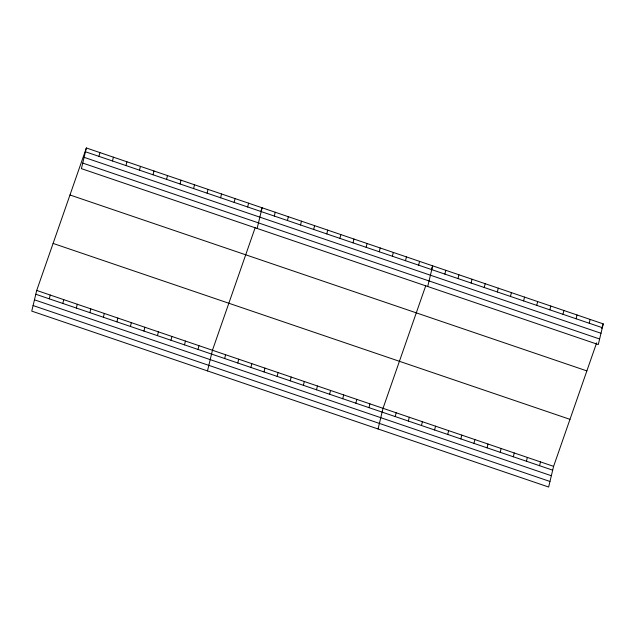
<?xml version="1.0" encoding="UTF-8"?>
<svg xmlns="http://www.w3.org/2000/svg" width="635" height="635" viewBox="0 0 635 635"><rect width="100%" height="100%" fill="white"/><g stroke="black" fill="none" stroke-linecap="round" stroke-linejoin="round"><path stroke-width="0.95" d="M86.36 147.971L81.399 168.64L598.289 344.559L603.25 323.89L86.36 147.971L36.711 290.441L31.75 311.11L548.64 487.029L553.601 466.36L596.63 342.876M49.316 298.847L50.228 295.037M62.833 303.451L63.746 299.641M98.965 156.377L99.878 152.567M76.351 308.054L77.272 304.244M112.482 160.98L113.395 157.17M89.876 312.65L90.789 308.84M126 165.576L126.913 161.774M103.394 317.254L104.307 313.444M139.517 170.18L140.43 166.37M116.911 321.858L117.824 318.048M153.035 174.784L153.956 170.974M130.429 326.453L131.342 322.644M166.56 179.38L167.473 175.577M143.947 331.057L144.859 327.247M180.078 183.983L180.991 180.173M157.464 335.661L158.377 331.851M193.596 188.587L194.508 184.777M170.982 340.257L171.902 336.447M207.113 193.183L208.026 189.381M184.507 344.861L185.42 341.051M220.631 197.787L221.544 193.977M198.025 349.464L198.938 345.654M234.148 202.39L235.061 198.58M207.494 370.919L212.455 350.25L255.167 227.671M247.666 206.986L248.587 203.184M224.663 358.529L225.576 354.719M257.143 228.449L262.104 207.78L260.842 211.399M237.784 362.998L238.697 359.188M274.312 216.059L275.225 212.249M250.904 367.459L251.817 363.649M287.433 220.52L288.346 216.71M264.025 371.927L264.938 368.117M300.553 224.988L301.466 221.178M277.146 376.388L278.059 372.578M313.674 229.457L314.587 225.647M290.266 380.857L291.179 377.047M326.795 233.918L327.708 230.108M303.387 385.326L304.3 381.516M339.916 238.387L340.828 234.577M316.508 389.787L317.421 385.977M353.036 242.848L353.949 239.038M329.628 394.256L330.541 390.446M366.157 247.317L367.07 243.507M342.749 398.716L343.662 394.914M379.278 251.785L380.19 247.975M355.87 403.185L356.791 399.375M392.398 256.246L393.311 252.436M368.991 407.654L369.911 403.844M405.519 260.715L406.432 256.905M378.063 428.974L383.032 408.305L425.744 285.726M418.64 265.176L419.552 261.374M395.232 416.584L396.153 412.774M427.712 286.504L432.673 265.835L431.419 269.454M408.361 421.053L409.273 417.243M444.881 274.114L445.794 270.304M421.481 425.514L422.394 421.703M458.002 278.574L458.914 274.764M434.602 429.982L435.515 426.172M471.122 283.043L472.043 279.233M447.723 434.443L448.635 430.633M484.243 287.512L485.164 283.702M460.843 438.912L461.756 435.102M497.364 291.973L498.284 288.163M473.964 443.381L474.877 439.571M510.484 296.442L511.405 292.632M487.085 447.842L487.997 444.032M523.605 300.903L524.526 297.093M500.205 452.31L501.118 448.5M536.734 305.372L537.647 301.562M513.326 456.771L514.239 452.969M549.854 309.84L550.767 306.03M526.447 461.24L527.36 457.43M562.975 314.301L563.888 310.491M539.567 465.709L540.48 461.899M576.096 318.77L577.009 314.96M589.216 323.231L590.129 319.429M601.678 328.414L603.25 323.89M85.447 151.773L602.337 327.7M84.106 157.337L601.004 333.264M82.733 163.076L599.623 338.995M69.977 194.985L586.867 370.903M53.094 243.427L569.984 419.346M36.711 290.441L553.601 466.36M35.798 294.251L552.688 470.17M34.465 299.815L551.355 475.734M33.084 305.546L549.973 481.465"/></g></svg>
